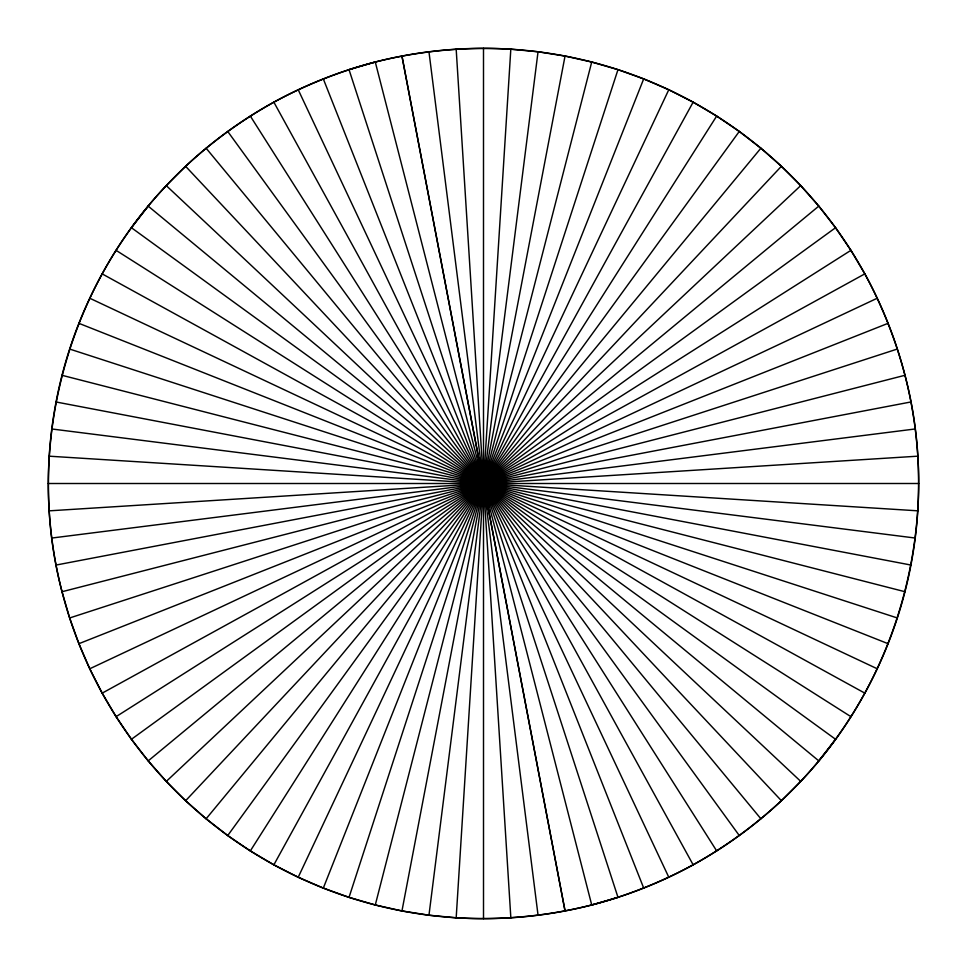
<?xml version="1.0" encoding="UTF-8"?>
<svg xmlns="http://www.w3.org/2000/svg" width="967" height="967" viewBox="0 0 967 967"><rect width="100%" height="100%" fill="white"/><g stroke="black" fill="none" stroke-linecap="round" stroke-linejoin="round"><path stroke-width="1.45" d="M864.812 273.854C882.23 305.898 895.732 339.997 904.979 375.281L62.021 591.731C24.671 450.187 65.369 291.659 166.288 185.616M800.712 781.384C901.631 675.341 942.329 516.813 904.979 375.269M273.854 102.188C305.898 84.77 339.997 71.268 375.281 62.021L591.731 904.979C547.527 916.148 501.692 920.475 456.182 917.792L510.818 49.208C465.308 46.525 419.46 50.852 375.269 62.021M456.194 917.792L428.961 915.217L538.039 51.783L510.806 49.208M428.973 915.217L401.958 910.938L565.042 56.062L538.027 51.783M401.982 910.95L375.281 904.979L591.719 62.021L565.018 56.05M375.305 904.979L349.027 897.352L617.973 69.648L591.695 62.021M349.051 897.352L323.316 888.093L643.684 78.907L617.949 69.648M323.329 888.105L298.223 877.238L668.777 89.762L643.671 78.895M298.235 877.238L273.866 864.824L693.134 102.176L668.765 89.762M273.879 864.836L250.332 850.912L716.668 116.088L693.121 102.164M250.344 850.924L227.728 835.548L739.272 131.452L716.656 116.076M227.741 835.548L206.128 818.783L760.872 148.217L739.259 131.452M185.616 166.288L166.276 185.628L800.724 781.372L781.384 800.712M375.281 62.021L349.027 69.648L617.986 897.352L591.719 904.979C627.003 895.732 661.102 882.23 693.146 864.812L273.866 102.176C241.992 119.908 212.317 141.46 185.604 166.3L781.396 800.7C754.683 825.528 725.008 847.092 693.134 864.824M781.372 166.276L800.712 185.616L166.3 781.396L148.217 760.872L818.783 206.128L800.7 185.604M148.217 760.884L131.452 739.272L835.548 227.728L818.783 206.116M131.464 739.284L116.088 716.668L850.912 250.332L835.536 227.716M850.9 250.32L864.824 273.866L102.188 693.146L89.762 668.777L877.238 298.223M89.774 668.789L78.907 643.684L888.093 323.316M78.919 643.708L69.648 617.973L897.352 349.027M56.062 565.054L910.938 401.958M51.783 538.051L915.217 428.961M49.208 510.842L917.792 456.182M48.35 483.512L918.65 483.5M49.208 456.194L917.792 510.818A435.15 435.15 0 0 0 290.015 93.726A435.15 435.15 0 0 0 242.693 845.944A435.15 435.15 0 0 0 917.792 510.818M51.783 428.973L915.217 538.039M56.05 401.982L910.938 565.042M62.021 375.305L904.979 591.719M69.648 349.051L897.352 617.973M78.895 323.329L888.093 643.684M89.762 298.235L877.238 668.777M102.164 273.879L864.824 693.134M116.076 250.344L850.912 716.668M760.86 148.205L781.384 166.288L185.628 800.724L166.288 781.384M185.616 800.712L206.14 818.795M206.128 148.217L760.884 818.783M227.728 131.452L739.284 835.536M250.332 116.088L716.68 850.9M102.176 693.134L116.1 716.68M298.223 89.762L668.789 877.226M323.316 78.907L643.708 888.081M62.021 591.719L69.648 617.986M428.961 51.783L538.051 915.217M456.182 49.208L510.842 917.792M483.5 48.35L483.512 918.65M148.217 206.128L131.452 227.741L835.548 739.272L818.783 760.872L148.205 206.14M565.054 910.938L401.946 56.062L565.042 910.938"/></g></svg>
